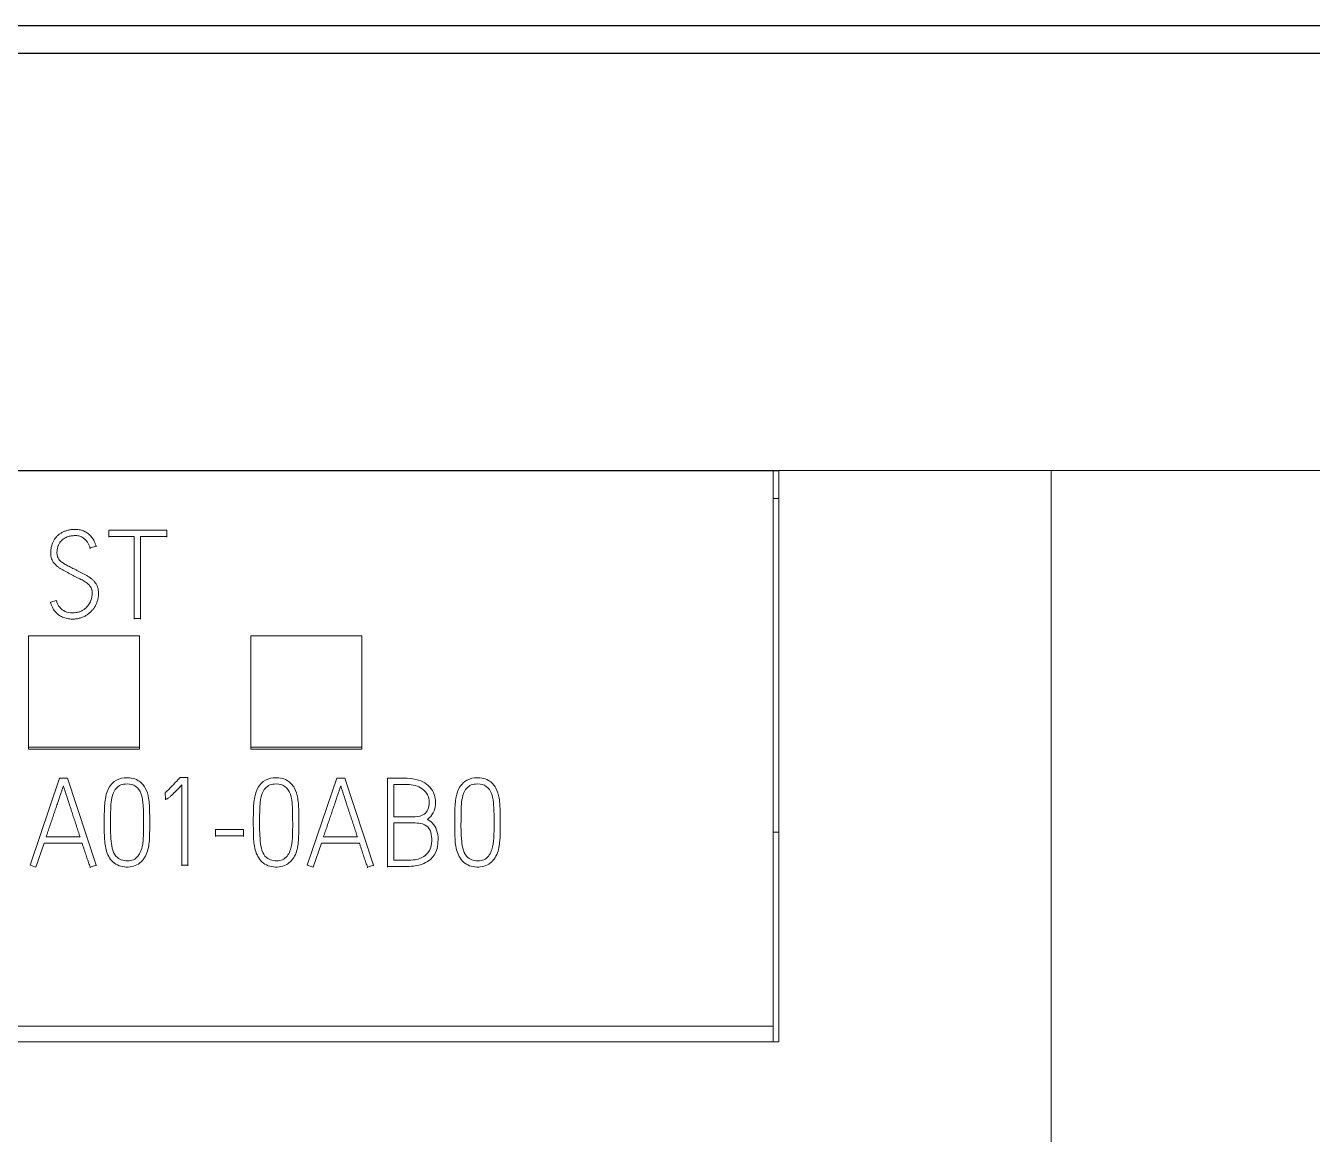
# Model space of a CAD drawing. Header units: millimetres. Extents: x 1359 to 3577, y 1336 to 3557.
# Drawn here: x 2782.92 to 2806.07, y 3318.14 to 3338.08 of the extents above; entities that cross this region are included whole.
import ezdxf

# ---------------------------------------------------------------- set-up
doc = ezdxf.new("R2010")
doc.units = ezdxf.units.MM
doc.set_wipeout_variables(frame=1)
doc.layers.add('000-PI-Oprema', color=30, linetype='Continuous', lineweight=5)

msp = doc.modelspace()

# ---------------------------------------------------------------- linework, layer by layer
for p, q in [((2956.571, 3338.083), (2756.571, 3338.083)), ((2956.571, 3337.583), (2756.571, 3337.583)), ((2956.571, 3326.022), (2756.571, 3326.022)), ((2956.571, 3320.858), (2756.571, 3320.858))]:
    msp.add_line(p, q)

# ---------------------------------------------------------------- next in the draw order: wipeouts: each hides what was drawn before it
msp.add_wipeout([(2801.371, 3330.083), (2836.171, 3330.083), (2836.171, 3183.083), (2801.371, 3183.083)])

# ---------------------------------------------------------------- next in the draw order: linework, layer by layer
at = {"layer": '000-PI-Oprema', "color": 0, "linetype": 'ByBlock', "lineweight": 0}
msp.add_line((2806.271, 3330.083), (2801.371, 3330.083), dxfattribs=at)
msp.add_open_spline([(2801.371, 3330.083), (2801.371, 3328.998), (2801.371, 3325.393), (2801.371, 3321.411), (2801.371, 3318.513), (2801.371, 3318.139)], degree=3, knots=[0, 0, 0, 0, 0.272684, 0.906013, 1, 1, 1, 1], dxfattribs=at)

# ---------------------------------------------------------------- next in the draw order: wipeouts: each hides what was drawn before it
msp.add_wipeout([(2766.571, 3330.083), (2801.371, 3330.083), (2801.371, 3183.076), (2766.571, 3183.076)])

# ---------------------------------------------------------------- next in the draw order: linework, layer by layer
at = {"color": 0, "linetype": 'ByBlock', "lineweight": 0, "ltscale": 0.25}
msp.add_lwpolyline([(2766.571, 3330.083), (2801.371, 3330.083), (2801.371, 3183.076), (2766.571, 3183.076), (2766.571, 3330.083)], dxfattribs=at)
at = {"layer": '000-PI-Oprema', "color": 0, "linetype": 'ByBlock', "lineweight": 0}
for p, q in [((2796.371, 3330.076), (2771.571, 3330.076)), ((2796.371, 3330.076), (2796.471, 3330.076)), ((2796.371, 3330.076), (2796.371, 3320.083)), ((2801.371, 3330.083), (2796.471, 3330.083)), ((2796.471, 3329.576), (2796.371, 3329.576)), ((2785.461, 3329.006), (2784.416, 3329.006)), ((2784.416, 3329.006), (2784.416, 3328.894)), ((2785.461, 3328.894), (2785.461, 3329.006)), ((2784.416, 3328.894), (2784.873, 3328.894)), ((2784.416, 3328.894), (2784.416, 3328.881)), ((2784.873, 3328.894), (2784.873, 3327.421)), ((2784.986, 3327.421), (2784.986, 3328.894)), ((2784.986, 3328.894), (2785.461, 3328.894)), ((2785.461, 3328.894), (2785.461, 3328.881)), ((2783.37, 3328.598), (2783.37, 3328.585)), ((2784.08, 3328.687), (2784.189, 3328.718)), ((2784.08, 3328.687), (2784.08, 3328.674)), ((2784.189, 3328.718), (2784.189, 3328.705)), ((2784.231, 3327.86), (2784.231, 3327.873)), ((2783.472, 3327.745), (2783.364, 3327.714)), ((2783.364, 3327.714), (2783.364, 3327.701)), ((2784.873, 3327.421), (2784.986, 3327.421)), ((2784.873, 3327.421), (2784.873, 3327.409)), ((2784.986, 3327.421), (2784.986, 3327.409)), ((2782.971, 3325.104), (2782.971, 3327.104)), ((2782.971, 3327.104), (2784.971, 3327.104)), ((2784.971, 3327.104), (2784.971, 3325.104)), ((2786.971, 3327.104), (2786.971, 3325.104)), ((2788.971, 3327.104), (2786.971, 3327.104)), ((2788.971, 3325.104), (2788.971, 3327.104)), ((2784.971, 3325.104), (2782.971, 3325.104)), ((2782.971, 3325.104), (2782.971, 3325.065)), ((2782.971, 3325.065), (2784.971, 3325.065)), ((2784.971, 3325.104), (2784.971, 3325.065)), ((2786.971, 3325.104), (2788.971, 3325.104)), ((2786.971, 3325.104), (2786.971, 3325.065)), ((2788.971, 3325.065), (2786.971, 3325.065)), ((2788.971, 3325.104), (2788.971, 3325.065)), ((2783.528, 3324.547), (2782.998, 3322.982)), ((2783.67, 3324.547), (2783.528, 3324.547)), ((2784.187, 3322.982), (2783.67, 3324.547)), ((2785.699, 3324.56), (2785.839, 3324.56)), ((2785.728, 3322.979), (2785.728, 3324.423)), ((2785.839, 3324.56), (2785.839, 3322.979)), ((2788.519, 3324.547), (2787.988, 3322.982)), ((2788.661, 3324.547), (2788.519, 3324.547)), ((2789.178, 3322.982), (2788.661, 3324.547)), ((2789.429, 3322.958), (2789.429, 3324.543)), ((2789.542, 3323.849), (2789.542, 3324.43)), ((2785.437, 3324.168), (2785.43, 3324.285)), ((2785.43, 3324.285), (2785.43, 3324.273)), ((2785.437, 3324.168), (2785.437, 3324.155)), ((2790.297, 3324.098), (2790.297, 3324.111)), ((2784.333, 3323.788), (2784.333, 3323.775)), ((2785.152, 3323.757), (2785.152, 3323.77)), ((2787.016, 3323.788), (2787.016, 3323.775)), ((2787.835, 3323.757), (2787.835, 3323.77)), ((2789.542, 3323.068), (2789.542, 3323.739)), ((2790.64, 3323.788), (2790.64, 3323.775)), ((2791.459, 3323.757), (2791.459, 3323.77)), ((2783.899, 3323.488), (2783.288, 3323.488)), ((2786.335, 3323.62), (2786.841, 3323.62)), ((2786.335, 3323.508), (2786.335, 3323.62)), ((2786.335, 3323.508), (2786.335, 3323.495)), ((2786.841, 3323.508), (2786.335, 3323.508)), ((2786.841, 3323.62), (2786.841, 3323.508)), ((2786.841, 3323.508), (2786.841, 3323.495)), ((2788.889, 3323.488), (2788.279, 3323.488)), ((2790.341, 3323.432), (2790.341, 3323.445)), ((2796.371, 3323.576), (2796.471, 3323.576)), ((2783.104, 3322.947), (2783.251, 3323.376)), ((2783.251, 3323.376), (2783.936, 3323.376)), ((2783.936, 3323.376), (2783.936, 3323.363)), ((2788.095, 3322.947), (2788.241, 3323.376)), ((2788.241, 3323.376), (2788.927, 3323.376)), ((2788.927, 3323.376), (2788.927, 3323.363)), ((2782.998, 3322.982), (2783.104, 3322.947)), ((2784.078, 3322.947), (2784.187, 3322.982)), ((2784.187, 3322.982), (2784.187, 3322.969)), ((2785.839, 3322.979), (2785.728, 3322.979)), ((2785.728, 3322.979), (2785.728, 3322.967)), ((2785.839, 3322.979), (2785.839, 3322.967)), ((2787.988, 3322.982), (2788.095, 3322.947)), ((2789.069, 3322.947), (2789.178, 3322.982)), ((2789.178, 3322.982), (2789.178, 3322.969)), ((2784.078, 3322.947), (2784.078, 3322.934)), ((2789.069, 3322.947), (2789.069, 3322.934)), ((2789.429, 3322.958), (2789.429, 3322.945)), ((2796.371, 3320.083), (2771.571, 3320.083)), ((2796.371, 3319.802), (2796.371, 3320.083)), ((2796.471, 3319.802), (2771.471, 3319.802))]:
    msp.add_line(p, q, dxfattribs=at)
for points, knots in [([(2796.471, 3330.083), (2796.471, 3328.491), (2796.471, 3325.065), (2796.471, 3321.637), (2796.471, 3319.802)], [0, 0, 0, 0, 0.464934, 1, 1, 1, 1]), ([(2801.371, 3191.083), (2801.371, 3191.936), (2801.371, 3193.6), (2801.371, 3195.934), (2801.371, 3198.049), (2801.371, 3200.819), (2801.371, 3204.72), (2801.371, 3210.633), (2801.371, 3220.093), (2801.371, 3233.204), (2801.371, 3250.434), (2801.371, 3269.075), (2801.371, 3286.124), (2801.371, 3301.322), (2801.371, 3311.674), (2801.371, 3320.016), (2801.371, 3325.043), (2801.371, 3328.491), (2801.371, 3330.083)], [0, 0, 0, 0, 0.018357, 0.035822, 0.050221, 0.063898, 0.09543, 0.134182, 0.191169, 0.299064, 0.416456, 0.562341, 0.701008, 0.784589, 0.890964, 0.925157, 0.965428, 1, 1, 1, 1]), ([(2784.189, 3328.718), (2784.18, 3328.748), (2784.158, 3328.806), (2784.11, 3328.883), (2784.051, 3328.944), (2783.982, 3328.989), (2783.903, 3329.016), (2783.825, 3329.023), (2783.754, 3329.02), (2783.691, 3329.01), (2783.634, 3328.993), (2783.581, 3328.971), (2783.533, 3328.942), (2783.492, 3328.907), (2783.456, 3328.867), (2783.425, 3328.821), (2783.401, 3328.771), (2783.383, 3328.716), (2783.373, 3328.656), (2783.369, 3328.598), (2783.373, 3328.543), (2783.384, 3328.495), (2783.404, 3328.453), (2783.43, 3328.416), (2783.46, 3328.382), (2783.495, 3328.352), (2783.533, 3328.323), (2783.575, 3328.297), (2783.62, 3328.273), (2783.667, 3328.249), (2783.714, 3328.224), (2783.76, 3328.199), (2783.806, 3328.174), (2783.85, 3328.152), (2783.894, 3328.132), (2783.935, 3328.112), (2783.973, 3328.09), (2784.008, 3328.067), (2784.04, 3328.043), (2784.066, 3328.016), (2784.089, 3327.987), (2784.107, 3327.953), (2784.116, 3327.914), (2784.119, 3327.875), (2784.117, 3327.837), (2784.11, 3327.799), (2784.1, 3327.76), (2784.085, 3327.72), (2784.064, 3327.681), (2784.039, 3327.645), (2784.008, 3327.611), (2783.971, 3327.582), (2783.928, 3327.555), (2783.879, 3327.535), (2783.823, 3327.523), (2783.739, 3327.518), (2783.629, 3327.533), (2783.521, 3327.618), (2783.481, 3327.7), (2783.472, 3327.745)], [0, 0, 0, 0, 0.029502, 0.056552, 0.082213, 0.107035, 0.131706, 0.157625, 0.177725, 0.196768, 0.215008, 0.232485, 0.249262, 0.265692, 0.282067, 0.298646, 0.315747, 0.333416, 0.35172, 0.370963, 0.387214, 0.402039, 0.415923, 0.429557, 0.443355, 0.457518, 0.472137, 0.48722, 0.502837, 0.518847, 0.535063, 0.551489, 0.567151, 0.582304, 0.596956, 0.611001, 0.624363, 0.637091, 0.649186, 0.660727, 0.671894, 0.683121, 0.695107, 0.708316, 0.719066, 0.730707, 0.743348, 0.756492, 0.769735, 0.783289, 0.797204, 0.811603, 0.826753, 0.842746, 0.859925, 0.878764, 0.920226, 0.957605, 1, 1, 1, 1]), ([(2783.364, 3327.714), (2783.373, 3327.683), (2783.396, 3327.623), (2783.445, 3327.545), (2783.508, 3327.484), (2783.583, 3327.439), (2783.67, 3327.413), (2783.755, 3327.406), (2783.832, 3327.411), (2783.899, 3327.424), (2783.96, 3327.447), (2784.015, 3327.477), (2784.065, 3327.513), (2784.108, 3327.554), (2784.145, 3327.599), (2784.176, 3327.649), (2784.2, 3327.703), (2784.218, 3327.758), (2784.229, 3327.815), (2784.233, 3327.873), (2784.229, 3327.93), (2784.217, 3327.983), (2784.195, 3328.029), (2784.167, 3328.07), (2784.134, 3328.107), (2784.096, 3328.14), (2784.054, 3328.169), (2784.01, 3328.197), (2783.962, 3328.222), (2783.912, 3328.246), (2783.863, 3328.271), (2783.816, 3328.297), (2783.771, 3328.32), (2783.729, 3328.342), (2783.688, 3328.362), (2783.65, 3328.382), (2783.615, 3328.402), (2783.583, 3328.423), (2783.554, 3328.445), (2783.53, 3328.47), (2783.509, 3328.496), (2783.494, 3328.526), (2783.485, 3328.559), (2783.482, 3328.604), (2783.486, 3328.658), (2783.498, 3328.715), (2783.519, 3328.763), (2783.547, 3328.801), (2783.577, 3328.834), (2783.611, 3328.859), (2783.647, 3328.879), (2783.685, 3328.893), (2783.722, 3328.901), (2783.758, 3328.905), (2783.79, 3328.909), (2783.823, 3328.91), (2783.857, 3328.908), (2783.894, 3328.9), (2783.926, 3328.887), (2783.955, 3328.87), (2783.981, 3328.851), (2784.003, 3328.83), (2784.022, 3328.806), (2784.039, 3328.782), (2784.053, 3328.757), (2784.064, 3328.732), (2784.073, 3328.709), (2784.078, 3328.694), (2784.08, 3328.687)], [0, 0, 0, 0, 0.030216, 0.057834, 0.084112, 0.110126, 0.13699, 0.166062, 0.187444, 0.207786, 0.227532, 0.246694, 0.265147, 0.28321, 0.301078, 0.318906, 0.33698, 0.354995, 0.372624, 0.390132, 0.408102, 0.424528, 0.439934, 0.454952, 0.469937, 0.485134, 0.500714, 0.516729, 0.533253, 0.550073, 0.566929, 0.583824, 0.598837, 0.613277, 0.627146, 0.64033, 0.652736, 0.664395, 0.675364, 0.685785, 0.695827, 0.705789, 0.716159, 0.727332, 0.74751, 0.765141, 0.780786, 0.795151, 0.808601, 0.821478, 0.833928, 0.845962, 0.857807, 0.868933, 0.878649, 0.88698, 0.899043, 0.910208, 0.920757, 0.930874, 0.940594, 0.950061, 0.959303, 0.96829, 0.9771, 0.985473, 0.993098, 1, 1, 1, 1]), ([(2783.288, 3323.488), (2783.299, 3323.521), (2783.321, 3323.586), (2783.354, 3323.685), (2783.388, 3323.784), (2783.421, 3323.881), (2783.453, 3323.974), (2783.483, 3324.062), (2783.511, 3324.143), (2783.536, 3324.217), (2783.558, 3324.282), (2783.576, 3324.336), (2783.589, 3324.376), (2783.596, 3324.398), (2783.599, 3324.406)], [0, 0, 0, 0, 0.106118, 0.213594, 0.322428, 0.429305, 0.530911, 0.627246, 0.716632, 0.797389, 0.869519, 0.929228, 0.972722, 1, 1, 1, 1]), ([(2783.599, 3324.406), (2783.602, 3324.398), (2783.609, 3324.376), (2783.622, 3324.336), (2783.639, 3324.282), (2783.66, 3324.217), (2783.684, 3324.143), (2783.711, 3324.062), (2783.739, 3323.974), (2783.77, 3323.881), (2783.802, 3323.784), (2783.835, 3323.685), (2783.867, 3323.586), (2783.888, 3323.521), (2783.899, 3323.488)], [0, 0, 0, 0, 0.027336, 0.070868, 0.130595, 0.202708, 0.283396, 0.372662, 0.4689, 0.570509, 0.677489, 0.786433, 0.893936, 1, 1, 1, 1]), ([(2784.82, 3324.548), (2784.862, 3324.541), (2784.967, 3324.507), (2785.087, 3324.374), (2785.144, 3324.166), (2785.153, 3323.932), (2785.152, 3323.678), (2785.152, 3323.424), (2785.112, 3323.167), (2784.94, 3322.953), (2784.705, 3322.934), (2784.495, 3323.005), (2784.367, 3323.192), (2784.334, 3323.447), (2784.334, 3323.701), (2784.333, 3323.956), (2784.347, 3324.19), (2784.406, 3324.374), (2784.522, 3324.509), (2784.669, 3324.558), (2784.777, 3324.555), (2784.82, 3324.548)], [0, 0, 0, 0, 0.03125, 0.078125, 0.125, 0.1875, 0.25, 0.3125, 0.375, 0.4375, 0.5, 0.53125, 0.59375, 0.65625, 0.71875, 0.78125, 0.84375, 0.890625, 0.921875, 0.96875, 1, 1, 1, 1]), ([(2784.608, 3324.412), (2784.638, 3324.429), (2784.727, 3324.448), (2784.875, 3324.437), (2785.004, 3324.295), (2785.041, 3324.064), (2785.041, 3323.785), (2785.043, 3323.503), (2785.017, 3323.26), (2784.904, 3323.059), (2784.699, 3323.047), (2784.497, 3323.143), (2784.456, 3323.381), (2784.446, 3323.613), (2784.447, 3323.826), (2784.449, 3324.019), (2784.465, 3324.194), (2784.511, 3324.33), (2784.577, 3324.395), (2784.608, 3324.412)], [0, 0, 0, 0, 0.03125, 0.078125, 0.125, 0.1875, 0.28125, 0.375, 0.4375, 0.5, 0.5625, 0.59375, 0.6875, 0.75, 0.8125, 0.875, 0.921875, 0.96875, 1, 1, 1, 1]), ([(2785.43, 3324.285), (2785.445, 3324.297), (2785.479, 3324.327), (2785.533, 3324.381), (2785.589, 3324.44), (2785.646, 3324.501), (2785.681, 3324.54), (2785.699, 3324.56)], [0, 0, 0, 0, 0.14828, 0.351812, 0.596934, 0.786757, 1, 1, 1, 1]), ([(2785.728, 3324.423), (2785.71, 3324.404), (2785.677, 3324.369), (2785.63, 3324.321), (2785.591, 3324.281), (2785.558, 3324.249), (2785.531, 3324.224), (2785.508, 3324.203), (2785.489, 3324.189), (2785.474, 3324.178), (2785.461, 3324.173), (2785.452, 3324.17), (2785.444, 3324.169), (2785.439, 3324.168), (2785.437, 3324.168)], [0, 0, 0, 0, 0.200504, 0.370797, 0.510902, 0.6264, 0.722885, 0.800448, 0.861213, 0.907383, 0.939504, 0.963232, 0.983337, 1, 1, 1, 1]), ([(2787.503, 3324.548), (2787.545, 3324.541), (2787.65, 3324.507), (2787.77, 3324.374), (2787.827, 3324.166), (2787.836, 3323.932), (2787.835, 3323.678), (2787.835, 3323.424), (2787.795, 3323.167), (2787.623, 3322.953), (2787.388, 3322.934), (2787.178, 3323.005), (2787.05, 3323.192), (2787.017, 3323.447), (2787.017, 3323.701), (2787.015, 3323.956), (2787.029, 3324.19), (2787.089, 3324.374), (2787.205, 3324.509), (2787.352, 3324.558), (2787.46, 3324.555), (2787.503, 3324.548)], [0, 0, 0, 0, 0.03125, 0.078125, 0.125, 0.1875, 0.25, 0.3125, 0.375, 0.4375, 0.5, 0.53125, 0.59375, 0.65625, 0.71875, 0.78125, 0.84375, 0.890625, 0.921875, 0.96875, 1, 1, 1, 1]), ([(2787.291, 3324.412), (2787.321, 3324.429), (2787.41, 3324.448), (2787.558, 3324.437), (2787.687, 3324.295), (2787.724, 3324.064), (2787.724, 3323.785), (2787.726, 3323.503), (2787.7, 3323.26), (2787.587, 3323.059), (2787.382, 3323.047), (2787.18, 3323.143), (2787.139, 3323.381), (2787.129, 3323.613), (2787.13, 3323.826), (2787.131, 3324.019), (2787.148, 3324.194), (2787.194, 3324.33), (2787.26, 3324.395), (2787.291, 3324.412)], [0, 0, 0, 0, 0.03125, 0.078125, 0.125, 0.1875, 0.28125, 0.375, 0.4375, 0.5, 0.5625, 0.59375, 0.6875, 0.75, 0.8125, 0.875, 0.921875, 0.96875, 1, 1, 1, 1]), ([(2788.279, 3323.488), (2788.29, 3323.521), (2788.312, 3323.586), (2788.345, 3323.685), (2788.379, 3323.784), (2788.412, 3323.881), (2788.443, 3323.974), (2788.474, 3324.062), (2788.502, 3324.143), (2788.527, 3324.217), (2788.549, 3324.282), (2788.566, 3324.336), (2788.58, 3324.376), (2788.587, 3324.398), (2788.59, 3324.406)], [0, 0, 0, 0, 0.106118, 0.213594, 0.322428, 0.429305, 0.530911, 0.627246, 0.716632, 0.797389, 0.869519, 0.929228, 0.972722, 1, 1, 1, 1]), ([(2788.59, 3324.406), (2788.593, 3324.398), (2788.6, 3324.376), (2788.613, 3324.336), (2788.63, 3324.282), (2788.651, 3324.217), (2788.675, 3324.143), (2788.701, 3324.062), (2788.73, 3323.974), (2788.761, 3323.881), (2788.793, 3323.784), (2788.826, 3323.685), (2788.858, 3323.586), (2788.879, 3323.521), (2788.889, 3323.488)], [0, 0, 0, 0, 0.027336, 0.070868, 0.130595, 0.202708, 0.283396, 0.372662, 0.4689, 0.570509, 0.677489, 0.786433, 0.893936, 1, 1, 1, 1]), ([(2789.429, 3324.543), (2789.488, 3324.543), (2789.606, 3324.542), (2789.794, 3324.547), (2789.978, 3324.526), (2790.139, 3324.446), (2790.248, 3324.33), (2790.3, 3324.181), (2790.298, 3324.04), (2790.253, 3323.904), (2790.193, 3323.837), (2790.15, 3323.803)], [0, 0, 0, 0, 0.121643, 0.243286, 0.387149, 0.495953, 0.606289, 0.707943, 0.813996, 0.893419, 1, 1, 1, 1]), ([(2789.542, 3324.43), (2789.582, 3324.43), (2789.663, 3324.43), (2789.793, 3324.433), (2789.929, 3324.42), (2790.064, 3324.361), (2790.165, 3324.252), (2790.191, 3324.111), (2790.17, 3323.986), (2790.086, 3323.873), (2789.942, 3323.844), (2789.789, 3323.851), (2789.659, 3323.849), (2789.574, 3323.849), (2789.542, 3323.849)], [0, 0, 0, 0, 0.075119, 0.150238, 0.243458, 0.327043, 0.420084, 0.508122, 0.586774, 0.652623, 0.758792, 0.840224, 0.940646, 1, 1, 1, 1]), ([(2791.126, 3324.548), (2791.169, 3324.541), (2791.274, 3324.507), (2791.394, 3324.374), (2791.45, 3324.166), (2791.46, 3323.932), (2791.459, 3323.678), (2791.458, 3323.424), (2791.419, 3323.167), (2791.247, 3322.953), (2791.012, 3322.934), (2790.802, 3323.005), (2790.674, 3323.192), (2790.64, 3323.447), (2790.641, 3323.701), (2790.639, 3323.956), (2790.653, 3324.19), (2790.713, 3324.374), (2790.829, 3324.509), (2790.976, 3324.558), (2791.084, 3324.555), (2791.126, 3324.548)], [0, 0, 0, 0, 0.03125, 0.078125, 0.125, 0.1875, 0.25, 0.3125, 0.375, 0.4375, 0.5, 0.53125, 0.59375, 0.65625, 0.71875, 0.78125, 0.84375, 0.890625, 0.921875, 0.96875, 1, 1, 1, 1]), ([(2790.914, 3324.412), (2790.945, 3324.429), (2791.033, 3324.448), (2791.182, 3324.437), (2791.311, 3324.295), (2791.348, 3324.064), (2791.348, 3323.785), (2791.35, 3323.503), (2791.323, 3323.26), (2791.211, 3323.059), (2791.006, 3323.047), (2790.804, 3323.143), (2790.763, 3323.381), (2790.752, 3323.613), (2790.754, 3323.826), (2790.755, 3324.019), (2790.772, 3324.194), (2790.818, 3324.33), (2790.884, 3324.395), (2790.914, 3324.412)], [0, 0, 0, 0, 0.03125, 0.078125, 0.125, 0.1875, 0.28125, 0.375, 0.4375, 0.5, 0.5625, 0.59375, 0.6875, 0.75, 0.8125, 0.875, 0.921875, 0.96875, 1, 1, 1, 1]), ([(2790.15, 3323.803), (2790.195, 3323.78), (2790.272, 3323.72), (2790.339, 3323.568), (2790.345, 3323.404), (2790.319, 3323.232), (2790.227, 3323.089), (2790.076, 3322.998), (2789.91, 3322.958), (2789.731, 3322.958), (2789.572, 3322.958), (2789.471, 3322.958), (2789.429, 3322.958)], [0, 0, 0, 0, 0.087245, 0.182386, 0.294261, 0.388065, 0.503014, 0.594491, 0.706423, 0.813857, 0.922444, 1, 1, 1, 1]), ([(2789.542, 3323.739), (2789.585, 3323.739), (2789.685, 3323.739), (2789.814, 3323.739), (2789.945, 3323.74), (2790.067, 3323.733), (2790.197, 3323.648), (2790.232, 3323.489), (2790.23, 3323.321), (2790.137, 3323.142), (2789.951, 3323.072), (2789.778, 3323.067), (2789.649, 3323.068), (2789.571, 3323.068), (2789.542, 3323.068)], [0, 0, 0, 0, 0.07271, 0.168911, 0.218691, 0.29369, 0.373088, 0.460898, 0.555952, 0.657986, 0.781995, 0.867536, 0.95134, 1, 1, 1, 1]), ([(2783.936, 3323.376), (2783.942, 3323.356), (2783.955, 3323.317), (2783.973, 3323.261), (2783.99, 3323.208), (2784.006, 3323.159), (2784.022, 3323.114), (2784.036, 3323.071), (2784.051, 3323.029), (2784.066, 3322.987), (2784.074, 3322.96), (2784.078, 3322.947)], [0, 0, 0, 0, 0.138948, 0.27018, 0.393699, 0.508312, 0.612826, 0.707241, 0.810993, 0.908573, 1, 1, 1, 1]), ([(2788.927, 3323.376), (2788.933, 3323.356), (2788.946, 3323.317), (2788.964, 3323.261), (2788.981, 3323.208), (2788.997, 3323.159), (2789.012, 3323.114), (2789.027, 3323.071), (2789.042, 3323.029), (2789.056, 3322.987), (2789.065, 3322.96), (2789.069, 3322.947)], [0, 0, 0, 0, 0.138948, 0.27018, 0.393699, 0.508312, 0.612826, 0.707241, 0.810993, 0.908573, 1, 1, 1, 1])]:
    msp.add_open_spline(points, degree=3, knots=knots, dxfattribs=at)

doc.saveas('drawing.dxf')
